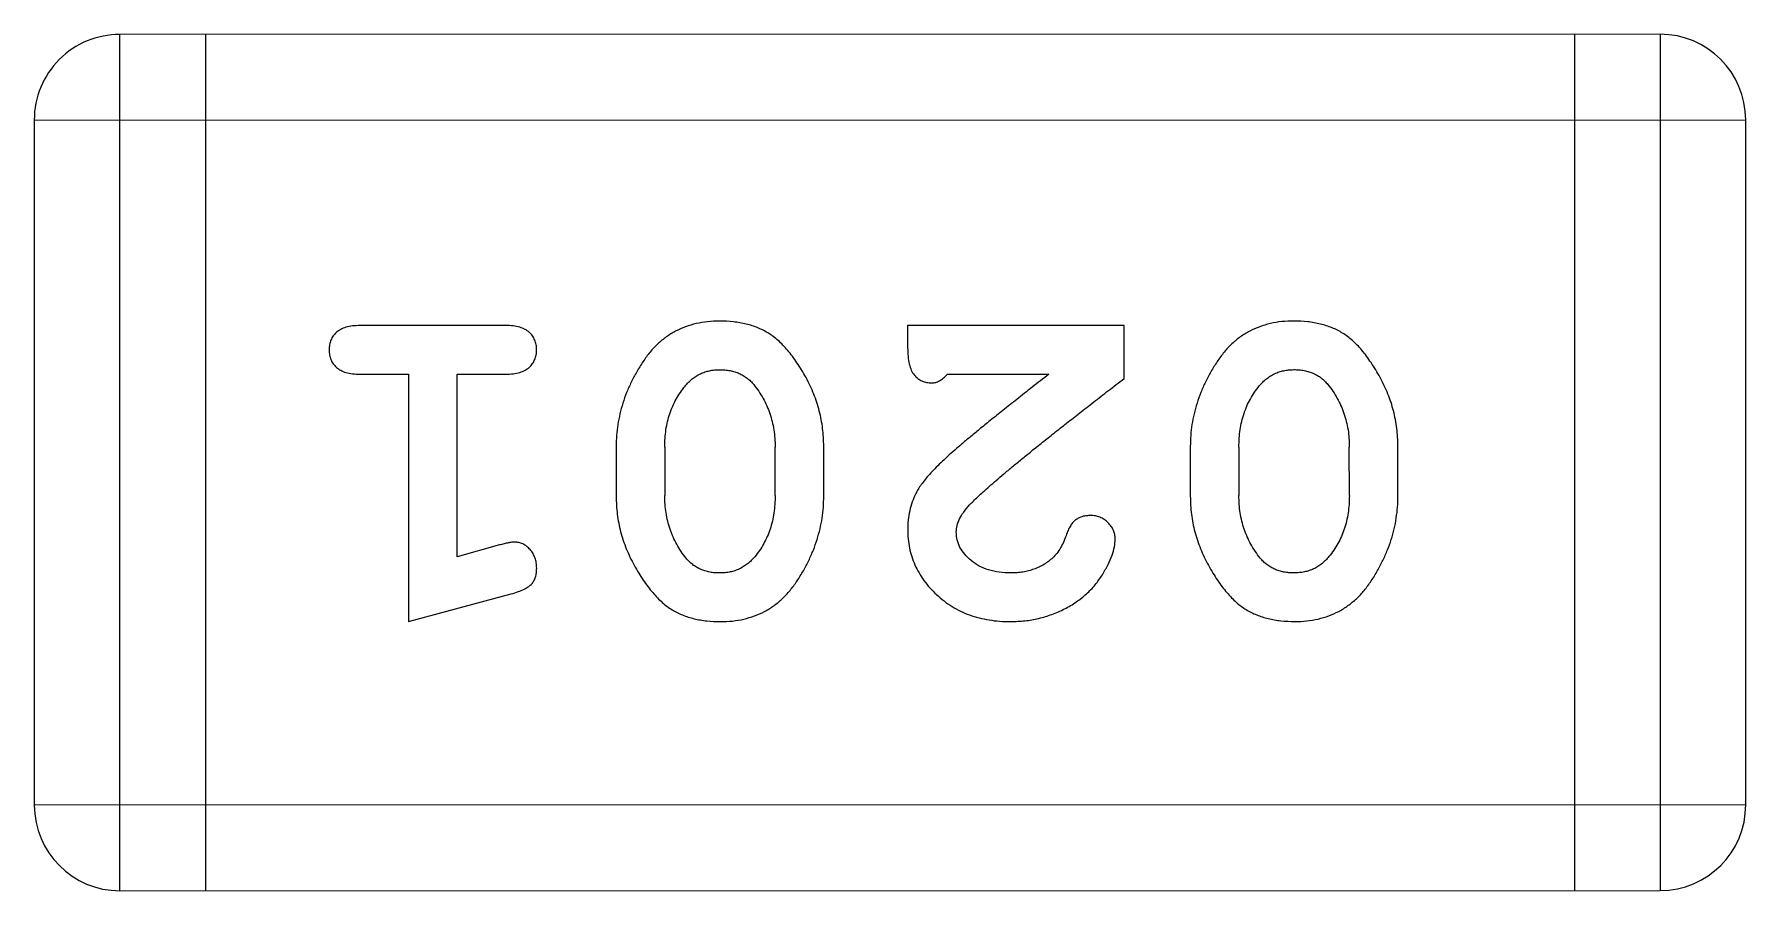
# Model space of a CAD drawing. Header units: millimetres. Extents: x 0 to 297, y 0 to 210.
# Drawn here: x 192.454 to 193.064, y 119.663 to 119.968 of the extents above; entities that cross this region are included whole.
import ezdxf

# ---------------------------------------------------------------- set-up
doc = ezdxf.new("R2010")
doc.units = ezdxf.units.MM
doc.layers.get('0').update_dxf_attribs({"linetype": 'CONTINUOUS'})

msp = doc.modelspace()

# ---------------------------------------------------------------- linework, layer by layer
at = {"color": 7, "linetype": 'Continuous'}
for p, q in [((193.03311, 119.96831), (192.48447, 119.96824)), ((192.4845, 119.66344), (192.48447, 119.96824)), ((192.51495, 119.96824), (192.51498, 119.66344)), ((193.00263, 119.9683), (193.00266, 119.6635)), ((193.03311, 119.96831), (193.03314, 119.66351)), ((192.45399, 119.93775), (193.06359, 119.93783)), ((192.45399, 119.93775), (192.45402, 119.69391)), ((193.06362, 119.69399), (193.06359, 119.93783)), ((192.62193, 119.86462), (192.57002, 119.86462)), ((192.84218, 119.86465), (192.76509, 119.86464)), ((192.76509, 119.86464), (192.76509, 119.85678)), ((192.84218, 119.84577), (192.84218, 119.86465)), ((192.57002, 119.84731), (192.58733, 119.84731)), ((192.58733, 119.84731), (192.58734, 119.75922)), ((192.60464, 119.78235), (192.60463, 119.84732)), ((192.60463, 119.84732), (192.62194, 119.84732)), ((192.77925, 119.84734), (192.81543, 119.84734)), ((192.66127, 119.82159), (192.66127, 119.80384)), ((192.67857, 119.82132), (192.67858, 119.80411)), ((192.7179, 119.80412), (192.7179, 119.82132)), ((192.73521, 119.80385), (192.73521, 119.8216)), ((192.86578, 119.82161), (192.86578, 119.80387)), ((192.88308, 119.82135), (192.88309, 119.80414)), ((192.92242, 119.80414), (192.92241, 119.82135)), ((192.93972, 119.80388), (192.93972, 119.82162)), ((192.61966, 119.78651), (192.60464, 119.78235)), ((192.58734, 119.75922), (192.62391, 119.7691)), ((193.06362, 119.69399), (192.45402, 119.69391)), ((192.4845, 119.66344), (193.03314, 119.66351))]:
    msp.add_line(p, q, dxfattribs=at)
for centre, start, end in [((192.48447, 119.93776), 90.00738, 180.00738), ((193.03311, 119.93783), 0.00738, 90.00738), ((192.4845, 119.69392), 180.00738, 270.00738), ((193.03314, 119.69399), 270.00738, 0.00738)]:
    msp.add_arc(centre, 0.03048, start, end, dxfattribs=at)
for points, knots in [([(192.69816, 119.86621), (192.69671, 119.86617), (192.6939, 119.86609), (192.6898, 119.86538), (192.68597, 119.86426), (192.68239, 119.86266), (192.67906, 119.86064), (192.67603, 119.85812), (192.67322, 119.85518), (192.67077, 119.85179), (192.66858, 119.84819), (192.66662, 119.84452), (192.66497, 119.8408), (192.6636, 119.83704), (192.66258, 119.83323), (192.6618, 119.82939), (192.66136, 119.8255), (192.6613, 119.82289), (192.66127, 119.82159)], [0, 0, 0, 0, 0.067217, 0.131051, 0.19272, 0.252824, 0.312745, 0.373449, 0.436041, 0.501494, 0.567761, 0.632087, 0.695096, 0.757109, 0.817993, 0.878657, 0.939311, 1, 1, 1, 1]), ([(192.73521, 119.8216), (192.73519, 119.82267), (192.73515, 119.8248), (192.73484, 119.82797), (192.73436, 119.8311), (192.73366, 119.8342), (192.73279, 119.83724), (192.73165, 119.84023), (192.7304, 119.8432), (192.72892, 119.84608), (192.72734, 119.84881), (192.72572, 119.85135), (192.72407, 119.85366), (192.72243, 119.85577), (192.72073, 119.85763), (192.71903, 119.8593), (192.71729, 119.86072), (192.71493, 119.86232), (192.71175, 119.86393), (192.70755, 119.86524), (192.70298, 119.86607), (192.6998, 119.86616), (192.69816, 119.86621)], [0, 0, 0, 0, 0.049886, 0.09882, 0.148132, 0.19689, 0.246038, 0.295176, 0.345305, 0.395692, 0.445312, 0.491875, 0.535813, 0.577009, 0.616081, 0.652689, 0.687585, 0.720206, 0.785062, 0.85223, 0.923759, 1, 1, 1, 1]), ([(192.90267, 119.86623), (192.90122, 119.86619), (192.89841, 119.86612), (192.89431, 119.8654), (192.89048, 119.86429), (192.8869, 119.86269), (192.88357, 119.86067), (192.88054, 119.85815), (192.87773, 119.8552), (192.87528, 119.85181), (192.87309, 119.84822), (192.87113, 119.84455), (192.86948, 119.84082), (192.86812, 119.83707), (192.86709, 119.83325), (192.86631, 119.82942), (192.86587, 119.82552), (192.86581, 119.82292), (192.86578, 119.82161)], [0, 0, 0, 0, 0.067217, 0.131051, 0.19272, 0.252824, 0.312745, 0.373449, 0.436041, 0.501494, 0.567761, 0.632087, 0.695096, 0.757109, 0.817993, 0.878657, 0.939311, 1, 1, 1, 1]), ([(192.93972, 119.82162), (192.9397, 119.8227), (192.93966, 119.82482), (192.93935, 119.828), (192.93887, 119.83113), (192.93817, 119.83422), (192.9373, 119.83727), (192.93616, 119.84026), (192.93491, 119.84323), (192.93343, 119.8461), (192.93185, 119.84884), (192.93023, 119.85138), (192.92858, 119.85369), (192.92694, 119.8558), (192.92524, 119.85766), (192.92354, 119.85933), (192.9218, 119.86075), (192.91944, 119.86235), (192.91626, 119.86395), (192.91206, 119.86526), (192.90749, 119.86609), (192.90431, 119.86618), (192.90267, 119.86623)], [0, 0, 0, 0, 0.049886, 0.09882, 0.148132, 0.19689, 0.246038, 0.295176, 0.345305, 0.395692, 0.445312, 0.491875, 0.535813, 0.577009, 0.616081, 0.652689, 0.687585, 0.720206, 0.785062, 0.85223, 0.923759, 1, 1, 1, 1]), ([(192.57002, 119.86462), (192.56912, 119.86459), (192.56744, 119.86455), (192.56512, 119.86408), (192.56316, 119.86337), (192.56162, 119.86228), (192.56044, 119.86096), (192.55961, 119.85944), (192.5591, 119.85776), (192.55904, 119.85657), (192.55901, 119.85596)], [0, 0, 0, 0, 0.169012, 0.317488, 0.445429, 0.560977, 0.67065, 0.776666, 0.88492, 1, 1, 1, 1]), ([(192.63295, 119.85597), (192.63291, 119.85658), (192.63285, 119.85777), (192.63234, 119.85945), (192.63151, 119.86096), (192.63036, 119.8623), (192.6288, 119.86337), (192.62683, 119.86409), (192.62451, 119.86456), (192.62283, 119.8646), (192.62193, 119.86462)], [0, 0, 0, 0, 0.115051, 0.223278, 0.329269, 0.437893, 0.554681, 0.682591, 0.83103, 1, 1, 1, 1]), ([(192.55901, 119.85596), (192.55904, 119.85535), (192.5591, 119.85417), (192.55961, 119.85249), (192.56045, 119.85099), (192.56162, 119.84967), (192.56316, 119.84858), (192.56512, 119.84784), (192.56744, 119.84737), (192.56913, 119.84733), (192.57002, 119.84731)], [0, 0, 0, 0, 0.11517, 0.223509, 0.328254, 0.438012, 0.553651, 0.682263, 0.830856, 1, 1, 1, 1]), ([(192.62194, 119.84732), (192.62283, 119.84734), (192.62451, 119.84738), (192.62684, 119.84784), (192.6288, 119.8486), (192.63037, 119.84966), (192.6315, 119.85101), (192.63235, 119.8525), (192.63285, 119.85418), (192.63291, 119.85536), (192.63295, 119.85597)], [0, 0, 0, 0, 0.169102, 0.317658, 0.446239, 0.563118, 0.671828, 0.776546, 0.884858, 1, 1, 1, 1]), ([(192.76509, 119.85678), (192.76511, 119.85571), (192.76515, 119.85373), (192.7656, 119.85103), (192.76626, 119.84878), (192.76733, 119.84704), (192.76865, 119.84575), (192.77017, 119.84484), (192.77189, 119.84427), (192.77311, 119.84422), (192.77375, 119.84419)], [0, 0, 0, 0, 0.1844, 0.34094, 0.473574, 0.586824, 0.690029, 0.789175, 0.890445, 1, 1, 1, 1]), ([(192.68582, 119.8431), (192.68622, 119.84356), (192.68701, 119.84447), (192.68835, 119.84565), (192.68977, 119.84665), (192.69127, 119.84749), (192.69286, 119.84812), (192.69454, 119.84857), (192.69629, 119.84884), (192.6975, 119.84888), (192.69811, 119.8489)], [0, 0, 0, 0, 0.129853, 0.25607, 0.380154, 0.49978, 0.62208, 0.743277, 0.868791, 1, 1, 1, 1]), ([(192.69811, 119.8489), (192.69875, 119.84889), (192.7, 119.84887), (192.70181, 119.84861), (192.70351, 119.84821), (192.70509, 119.84761), (192.70656, 119.84687), (192.70792, 119.84596), (192.70916, 119.84486), (192.70989, 119.84404), (192.71025, 119.84362)], [0, 0, 0, 0, 0.139844, 0.271849, 0.399162, 0.521619, 0.6402, 0.758957, 0.87828, 1, 1, 1, 1]), ([(192.89033, 119.84312), (192.89073, 119.84358), (192.89152, 119.84449), (192.89286, 119.84568), (192.89428, 119.84668), (192.89578, 119.84751), (192.89737, 119.84815), (192.89905, 119.84859), (192.9008, 119.84887), (192.90201, 119.84891), (192.90262, 119.84893)], [0, 0, 0, 0, 0.129853, 0.25607, 0.380154, 0.49978, 0.62208, 0.743277, 0.868791, 1, 1, 1, 1]), ([(192.90262, 119.84893), (192.90326, 119.84892), (192.90451, 119.84889), (192.90632, 119.84864), (192.90802, 119.84823), (192.9096, 119.84763), (192.91107, 119.84689), (192.91243, 119.84598), (192.91367, 119.84489), (192.9144, 119.84406), (192.91477, 119.84364)], [0, 0, 0, 0, 0.139844, 0.271849, 0.399162, 0.521619, 0.6402, 0.758957, 0.87828, 1, 1, 1, 1]), ([(192.67857, 119.82132), (192.6786, 119.82238), (192.67865, 119.82446), (192.67897, 119.82752), (192.67952, 119.83045), (192.68036, 119.83324), (192.68134, 119.83593), (192.68263, 119.83845), (192.68408, 119.84087), (192.68524, 119.84236), (192.68582, 119.8431)], [0, 0, 0, 0, 0.135449, 0.266263, 0.393429, 0.516942, 0.639128, 0.758779, 0.879341, 1, 1, 1, 1]), ([(192.71025, 119.84362), (192.71087, 119.84283), (192.71209, 119.84125), (192.71362, 119.8387), (192.71497, 119.83608), (192.71603, 119.83332), (192.71686, 119.83046), (192.71749, 119.82751), (192.71782, 119.82445), (192.71788, 119.82237), (192.7179, 119.82132)], [0, 0, 0, 0, 0.124927, 0.248361, 0.370889, 0.492583, 0.61616, 0.741472, 0.869044, 1, 1, 1, 1]), ([(192.77375, 119.84419), (192.7742, 119.84423), (192.77514, 119.84432), (192.77652, 119.84498), (192.77793, 119.84598), (192.77879, 119.84686), (192.77925, 119.84734)], [0, 0, 0, 0, 0.20611, 0.432681, 0.695597, 1, 1, 1, 1]), ([(192.81543, 119.84734), (192.81343, 119.84578), (192.80961, 119.84279), (192.80414, 119.83847), (192.79917, 119.83454), (192.79472, 119.83096), (192.79076, 119.82779), (192.78735, 119.82496), (192.78443, 119.82251), (192.78266, 119.82099), (192.78186, 119.8203)], [0, 0, 0, 0, 0.176662, 0.337826, 0.484741, 0.617764, 0.73494, 0.837793, 0.926412, 1, 1, 1, 1]), ([(192.78717, 119.80078), (192.78761, 119.80124), (192.78857, 119.80222), (192.79018, 119.80377), (192.79206, 119.80551), (192.79424, 119.80743), (192.79669, 119.80956), (192.79942, 119.8119), (192.80245, 119.8144), (192.80575, 119.81711), (192.80932, 119.82003), (192.81319, 119.82313), (192.81732, 119.82643), (192.82175, 119.82992), (192.82646, 119.8336), (192.83145, 119.83748), (192.83671, 119.84157), (192.84033, 119.84435), (192.84218, 119.84577)], [0, 0, 0, 0, 0.026647, 0.057942, 0.094152, 0.134806, 0.180631, 0.231142, 0.286385, 0.346321, 0.411439, 0.481035, 0.555329, 0.634592, 0.718826, 0.807759, 0.901393, 1, 1, 1, 1]), ([(192.88308, 119.82135), (192.88311, 119.8224), (192.88316, 119.82448), (192.88348, 119.82754), (192.88403, 119.83047), (192.88487, 119.83327), (192.88585, 119.83595), (192.88714, 119.83848), (192.88859, 119.8409), (192.88975, 119.84238), (192.89033, 119.84312)], [0, 0, 0, 0, 0.135449, 0.266263, 0.393429, 0.516942, 0.639128, 0.758779, 0.879341, 1, 1, 1, 1]), ([(192.91477, 119.84364), (192.91538, 119.84285), (192.9166, 119.84128), (192.91813, 119.83873), (192.91948, 119.8361), (192.92054, 119.83334), (192.92137, 119.83049), (192.922, 119.82753), (192.92234, 119.82447), (192.92239, 119.8224), (192.92241, 119.82135)], [0, 0, 0, 0, 0.124927, 0.248361, 0.370889, 0.492583, 0.61616, 0.741472, 0.869044, 1, 1, 1, 1]), ([(192.78186, 119.8203), (192.78098, 119.81953), (192.77929, 119.81804), (192.77692, 119.81582), (192.77481, 119.81371), (192.77294, 119.81173), (192.77132, 119.80985), (192.76997, 119.80808), (192.76885, 119.80645), (192.76774, 119.80439), (192.76666, 119.80184), (192.76575, 119.79867), (192.76519, 119.79538), (192.76513, 119.79314), (192.7651, 119.79201)], [0, 0, 0, 0, 0.103002, 0.197728, 0.285279, 0.365235, 0.437224, 0.502446, 0.560545, 0.611446, 0.707576, 0.80349, 0.900532, 1, 1, 1, 1]), ([(192.66127, 119.80384), (192.66129, 119.80277), (192.66133, 119.80062), (192.66162, 119.79743), (192.66216, 119.7943), (192.66283, 119.79119), (192.66375, 119.78814), (192.66486, 119.78513), (192.66616, 119.78216), (192.66766, 119.77929), (192.66926, 119.77656), (192.67089, 119.774), (192.67255, 119.77168), (192.67422, 119.76957), (192.67593, 119.76772), (192.67763, 119.76607), (192.67937, 119.76465), (192.68174, 119.76308), (192.68491, 119.76148), (192.68908, 119.76017), (192.69363, 119.75938), (192.69678, 119.75928), (192.69842, 119.75923)], [0, 0, 0, 0, 0.049855, 0.099516, 0.148482, 0.19758, 0.246804, 0.296268, 0.346517, 0.397047, 0.446826, 0.49336, 0.537801, 0.579207, 0.617974, 0.654833, 0.689171, 0.722088, 0.786392, 0.853518, 0.924186, 1, 1, 1, 1]), ([(192.68615, 119.78182), (192.68555, 119.78262), (192.68435, 119.78421), (192.6828, 119.78675), (192.68148, 119.7894), (192.68044, 119.79216), (192.67958, 119.795), (192.679, 119.79795), (192.67865, 119.801), (192.6786, 119.80306), (192.67858, 119.80411)], [0, 0, 0, 0, 0.125331, 0.248948, 0.371201, 0.494032, 0.616811, 0.742104, 0.868849, 1, 1, 1, 1]), ([(192.69842, 119.75923), (192.69985, 119.75927), (192.70266, 119.75934), (192.70675, 119.76006), (192.71058, 119.76118), (192.71416, 119.76276), (192.71746, 119.76483), (192.72051, 119.76734), (192.7233, 119.77031), (192.72576, 119.7737), (192.72796, 119.77729), (192.72988, 119.78097), (192.73154, 119.78467), (192.73287, 119.78845), (192.73393, 119.79224), (192.73467, 119.79608), (192.73513, 119.79995), (192.73518, 119.80255), (192.73521, 119.80385)], [0, 0, 0, 0, 0.06692, 0.130834, 0.19258, 0.252759, 0.312631, 0.373411, 0.436359, 0.501894, 0.568244, 0.632472, 0.69556, 0.757163, 0.818592, 0.878885, 0.939235, 1, 1, 1, 1]), ([(192.7179, 119.80412), (192.71788, 119.80306), (192.71782, 119.80098), (192.71751, 119.79792), (192.71695, 119.79498), (192.71613, 119.79219), (192.71513, 119.78951), (192.71385, 119.78699), (192.7124, 119.78457), (192.71124, 119.78308), (192.71066, 119.78234)], [0, 0, 0, 0, 0.135446, 0.266257, 0.393419, 0.517936, 0.639137, 0.758785, 0.879345, 1, 1, 1, 1]), ([(192.78241, 119.79107), (192.78247, 119.79186), (192.78259, 119.7935), (192.78357, 119.79593), (192.78509, 119.79841), (192.78645, 119.79996), (192.78717, 119.80078)], [0, 0, 0, 0, 0.212836, 0.442809, 0.70317, 1, 1, 1, 1]), ([(192.86578, 119.80387), (192.8658, 119.80279), (192.86584, 119.80065), (192.86613, 119.79746), (192.86667, 119.79432), (192.86734, 119.79122), (192.86826, 119.78817), (192.86938, 119.78516), (192.87067, 119.78219), (192.87217, 119.77931), (192.87377, 119.77658), (192.8754, 119.77402), (192.87706, 119.77171), (192.87873, 119.7696), (192.88044, 119.76775), (192.88214, 119.7661), (192.88388, 119.76467), (192.88625, 119.76311), (192.88942, 119.76151), (192.89359, 119.7602), (192.89814, 119.7594), (192.90129, 119.75931), (192.90293, 119.75926)], [0, 0, 0, 0, 0.049855, 0.099516, 0.148482, 0.19758, 0.246804, 0.296268, 0.346517, 0.397047, 0.446826, 0.49336, 0.537801, 0.579207, 0.617974, 0.654833, 0.689171, 0.722088, 0.786392, 0.853518, 0.924186, 1, 1, 1, 1]), ([(192.89066, 119.78185), (192.89006, 119.78265), (192.88886, 119.78424), (192.88731, 119.78678), (192.88599, 119.78942), (192.88495, 119.79218), (192.88409, 119.79503), (192.88351, 119.79797), (192.88316, 119.80102), (192.88311, 119.80309), (192.88309, 119.80414)], [0, 0, 0, 0, 0.125331, 0.248948, 0.371201, 0.494032, 0.616811, 0.742104, 0.868849, 1, 1, 1, 1]), ([(192.90293, 119.75926), (192.90437, 119.7593), (192.90717, 119.75937), (192.91126, 119.76008), (192.91509, 119.76121), (192.91867, 119.76279), (192.92197, 119.76486), (192.92502, 119.76736), (192.92781, 119.77033), (192.93027, 119.77372), (192.93247, 119.77731), (192.93439, 119.781), (192.93605, 119.7847), (192.93738, 119.78847), (192.93844, 119.79226), (192.93918, 119.7961), (192.93964, 119.79997), (192.93969, 119.80257), (192.93972, 119.80388)], [0, 0, 0, 0, 0.06692, 0.130834, 0.19258, 0.252759, 0.312631, 0.373411, 0.436359, 0.501894, 0.568244, 0.632472, 0.69556, 0.757163, 0.818592, 0.878885, 0.939235, 1, 1, 1, 1]), ([(192.92242, 119.80414), (192.92239, 119.80309), (192.92234, 119.80101), (192.92202, 119.79795), (192.92146, 119.79501), (192.92064, 119.79221), (192.91965, 119.78953), (192.91836, 119.78701), (192.91691, 119.78459), (192.91575, 119.78311), (192.91517, 119.78236)], [0, 0, 0, 0, 0.135446, 0.266257, 0.393419, 0.517936, 0.639137, 0.758785, 0.879345, 1, 1, 1, 1]), ([(192.83021, 119.797), (192.82972, 119.79698), (192.82877, 119.79695), (192.8274, 119.79668), (192.82615, 119.79621), (192.82502, 119.79552), (192.82398, 119.79463), (192.82311, 119.79345), (192.82233, 119.79204), (192.82194, 119.79099), (192.82173, 119.79044)], [0, 0, 0, 0, 0.127347, 0.246131, 0.359406, 0.470543, 0.586092, 0.711469, 0.847022, 1, 1, 1, 1]), ([(192.83904, 119.78857), (192.83901, 119.78912), (192.83894, 119.7902), (192.83842, 119.79176), (192.83759, 119.7932), (192.83647, 119.79452), (192.83511, 119.79562), (192.83358, 119.7964), (192.83195, 119.79694), (192.8308, 119.79698), (192.83021, 119.797)], [0, 0, 0, 0, 0.120856, 0.239483, 0.360995, 0.490166, 0.620982, 0.746416, 0.870253, 1, 1, 1, 1]), ([(192.62507, 119.78754), (192.62473, 119.78752), (192.62397, 119.78748), (192.62273, 119.78727), (192.62126, 119.78694), (192.62022, 119.78666), (192.61966, 119.78651)], [0, 0, 0, 0, 0.183151, 0.413144, 0.682305, 1, 1, 1, 1]), ([(192.63296, 119.77827), (192.63293, 119.7789), (192.63288, 119.78012), (192.63241, 119.78186), (192.6317, 119.78348), (192.63067, 119.78488), (192.62946, 119.78605), (192.6281, 119.78692), (192.62662, 119.78744), (192.62559, 119.7875), (192.62507, 119.78754)], [0, 0, 0, 0, 0.138815, 0.27042, 0.39836, 0.52875, 0.654955, 0.771147, 0.884581, 1, 1, 1, 1]), ([(192.7651, 119.79201), (192.76514, 119.79089), (192.76521, 119.78869), (192.76567, 119.78545), (192.7665, 119.78235), (192.76763, 119.77937), (192.7691, 119.77653), (192.77088, 119.77381), (192.77298, 119.77122), (192.77537, 119.76878), (192.77802, 119.76655), (192.78087, 119.76457), (192.78392, 119.76293), (192.78713, 119.76155), (192.79054, 119.76054), (192.79412, 119.75977), (192.79789, 119.75933), (192.80047, 119.75927), (192.80178, 119.75924)], [0, 0, 0, 0, 0.060981, 0.120256, 0.178148, 0.236115, 0.293993, 0.352864, 0.413358, 0.476056, 0.539296, 0.602396, 0.665116, 0.728325, 0.792919, 0.859317, 0.928302, 1, 1, 1, 1]), ([(192.8019, 119.77655), (192.80049, 119.77659), (192.7978, 119.77668), (192.79399, 119.77753), (192.7906, 119.7789), (192.78772, 119.78083), (192.7854, 119.78309), (192.78365, 119.78556), (192.78262, 119.78827), (192.78248, 119.79014), (192.78241, 119.79107)], [0, 0, 0, 0, 0.156344, 0.299348, 0.4327, 0.561, 0.682299, 0.791883, 0.89611, 1, 1, 1, 1]), ([(192.80178, 119.75924), (192.80348, 119.7593), (192.80683, 119.75942), (192.81177, 119.76028), (192.81652, 119.76171), (192.82101, 119.76369), (192.82515, 119.76612), (192.8288, 119.769), (192.83195, 119.77224), (192.83446, 119.77582), (192.83643, 119.77938), (192.83789, 119.7827), (192.83883, 119.78573), (192.83897, 119.78768), (192.83904, 119.78857)], [0, 0, 0, 0, 0.098286, 0.193983, 0.289056, 0.384352, 0.477435, 0.566197, 0.652355, 0.737986, 0.818188, 0.887401, 0.94802, 1, 1, 1, 1]), ([(192.82173, 119.79044), (192.82142, 119.78954), (192.82083, 119.78784), (192.81961, 119.78555), (192.81835, 119.78353), (192.81728, 119.78245), (192.81677, 119.78193)], [0, 0, 0, 0, 0.285518, 0.544185, 0.781367, 1, 1, 1, 1]), ([(192.69829, 119.77654), (192.69766, 119.77655), (192.69642, 119.77657), (192.69462, 119.77682), (192.69292, 119.77723), (192.69134, 119.77783), (192.68987, 119.77857), (192.68851, 119.77949), (192.68725, 119.78057), (192.68652, 119.7814), (192.68615, 119.78182)], [0, 0, 0, 0, 0.138115, 0.270177, 0.397547, 0.520057, 0.63869, 0.757499, 0.878226, 1, 1, 1, 1]), ([(192.71066, 119.78234), (192.71025, 119.78188), (192.70944, 119.78098), (192.7081, 119.7798), (192.7067, 119.77877), (192.70518, 119.77796), (192.70359, 119.77731), (192.70189, 119.77687), (192.70012, 119.7766), (192.69891, 119.77656), (192.69829, 119.77654)], [0, 0, 0, 0, 0.13042, 0.256046, 0.378133, 0.498725, 0.620452, 0.742761, 0.869406, 1, 1, 1, 1]), ([(192.81677, 119.78193), (192.81627, 119.78151), (192.81527, 119.78066), (192.81365, 119.77954), (192.81191, 119.77864), (192.81009, 119.77787), (192.80818, 119.77727), (192.80616, 119.77687), (192.80406, 119.77657), (192.80263, 119.77656), (192.8019, 119.77655)], [0, 0, 0, 0, 0.121873, 0.243139, 0.363336, 0.485133, 0.607572, 0.734701, 0.864814, 1, 1, 1, 1]), ([(192.9028, 119.77656), (192.90217, 119.77657), (192.90094, 119.7766), (192.89913, 119.77685), (192.89743, 119.77726), (192.89585, 119.77785), (192.89438, 119.7786), (192.89302, 119.77952), (192.89176, 119.78059), (192.89103, 119.78143), (192.89066, 119.78185)], [0, 0, 0, 0, 0.138115, 0.270177, 0.397547, 0.520057, 0.63869, 0.757499, 0.878226, 1, 1, 1, 1]), ([(192.91517, 119.78236), (192.91476, 119.7819), (192.91396, 119.781), (192.91262, 119.77982), (192.91121, 119.77879), (192.90969, 119.77798), (192.9081, 119.77734), (192.9064, 119.7769), (192.90463, 119.77662), (192.90342, 119.77658), (192.9028, 119.77656)], [0, 0, 0, 0, 0.13042, 0.256046, 0.378133, 0.498725, 0.620452, 0.742761, 0.869406, 1, 1, 1, 1]), ([(192.62391, 119.7691), (192.62476, 119.76936), (192.62632, 119.76983), (192.62841, 119.77068), (192.63004, 119.77159), (192.63123, 119.77262), (192.63203, 119.7738), (192.63256, 119.77513), (192.63292, 119.77664), (192.63294, 119.77771), (192.63296, 119.77827)], [0, 0, 0, 0, 0.187321, 0.344927, 0.475328, 0.579604, 0.674244, 0.773631, 0.882025, 1, 1, 1, 1])]:
    msp.add_open_spline(points, degree=3, knots=knots, dxfattribs=at)

doc.saveas('drawing.dxf')
